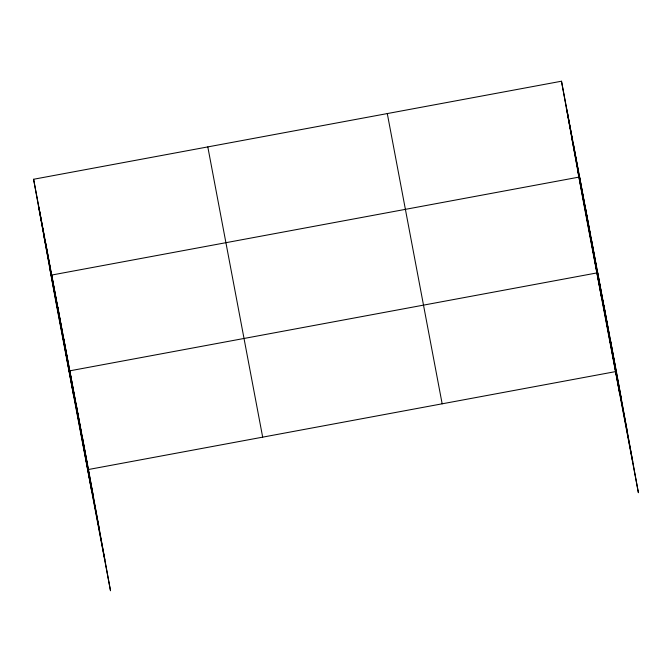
<?xml version="1.0" encoding="UTF-8"?>
<svg xmlns="http://www.w3.org/2000/svg" width="672" height="672" viewBox="0 0 672 672"><rect width="100%" height="100%" fill="white"/><g stroke="black" fill="none" stroke-linecap="round" stroke-linejoin="round"><path stroke-width="1.01" d="M33.6 179.264L88.469 469.51L110.51 590.78L55.642 300.544L33.6 179.264L561.49 81.22L616.358 371.456L638.4 492.736L583.531 202.49L561.49 81.22M88.469 469.51L616.358 371.456M566.37 108.066L621.239 398.311M572.032 139.222L626.9 429.467M577.87 171.326L632.738 461.572M387.29 113.576L442.159 403.813M207.808 146.908L262.676 437.153M38.48 206.119L93.349 496.356M44.142 237.275L99.011 527.52M49.98 269.38L104.84 559.625M610.142 338.562L615.023 365.417M603.926 305.668L608.807 332.522M619.744 394.052L597.702 272.773L69.812 370.826L91.854 492.106M591.671 240.845L596.551 267.7M585.631 208.925L590.512 235.771M601.642 298.267L579.6 176.996L51.71 275.05L73.744 396.32M573.56 145.068L578.441 171.914M567.529 113.14L572.41 139.994M82.253 436.615L87.125 463.462M76.028 403.721L80.909 430.567M63.781 338.898L68.653 365.753M57.742 306.97L62.622 333.824M45.671 243.121L50.551 269.968M39.64 211.193L44.512 238.039"/></g></svg>
